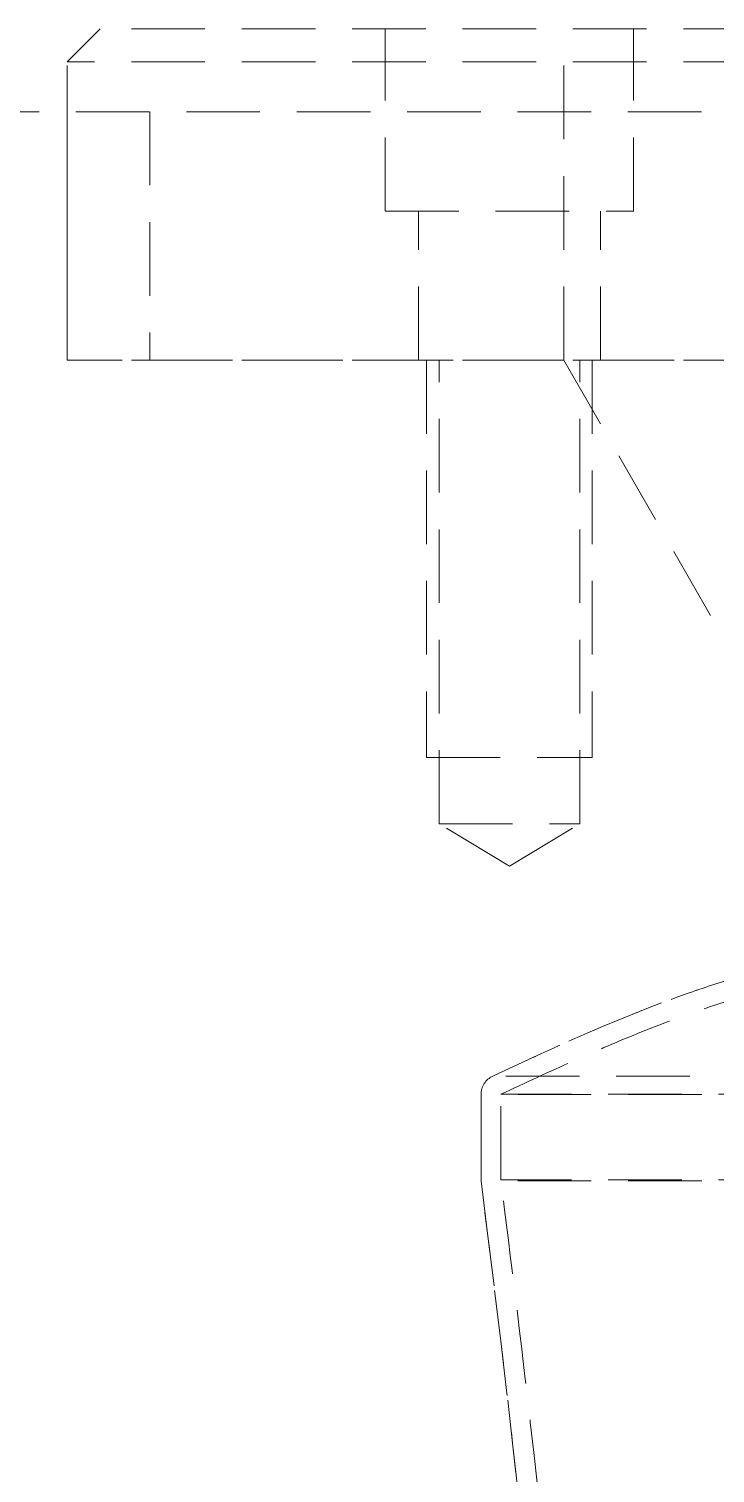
# Model space of a CAD drawing. Header units: millimetres. Extents: x -4200 to 3581, y -7493 to -4075.
# Drawn here: x -146.4 to -104.9, y -4643.5 to -4556.3 of the extents above; entities that cross this region are included whole.
import ezdxf

# ---------------------------------------------------------------- set-up
doc = ezdxf.new("R2010")
doc.units = ezdxf.units.MM
doc.header["$LTSCALE"] = 0.7
doc.linetypes.add('HIDDEN', pattern=[9.525, 6.35, -3.175])

msp = doc.modelspace()

# ---------------------------------------------------------------- linework, layer by layer
at = {"color": 3, "linetype": 'HIDDEN', "lineweight": 0}
for p, q in [((-142.068, -4556.255), (-144.068, -4558.255)), ((-89.068, -4556.255), (-142.068, -4556.255)), ((-124.852, -4567.255), (-124.852, -4556.255)), ((-114.068, -4576.255), (-114.068, -4556.255)), ((-109.852, -4567.255), (-109.852, -4556.255)), ((-89.068, -4558.255), (-144.068, -4558.255)), ((-144.068, -4576.255), (-144.068, -4558.255)), ((0.932, -4561.255), (-179.068, -4561.255)), ((-144.068, -4561.255), (-144.068, -4576.255)), ((-139.068, -4561.255), (-139.068, -4576.255)), ((-124.852, -4567.255), (-109.852, -4567.255)), ((-122.852, -4576.255), (-122.852, -4567.255)), ((-111.852, -4576.255), (-111.852, -4567.255)), ((-89.068, -4576.255), (-144.068, -4576.255)), ((-34.068, -4576.255), (-144.068, -4576.255)), ((-122.352, -4576.255), (-122.352, -4600.255)), ((-121.602, -4604.255), (-121.602, -4576.255)), ((-114.068, -4576.255), (-102.568, -4596.255)), ((-114.068, -4576.255), (-102.568, -4596.255)), ((-113.102, -4604.255), (-113.102, -4576.255)), ((-112.352, -4576.255), (-112.352, -4600.255)), ((-122.352, -4600.255), (-112.352, -4600.255)), ((-121.602, -4604.255), (-113.102, -4604.255)), ((-117.352, -4606.809), (-121.602, -4604.255)), ((-117.352, -4606.809), (-113.102, -4604.255)), ((-59.784, -4619.486), (-118.352, -4619.486)), ((-59.784, -4619.486), (-118.352, -4619.486)), ((-59.068, -4620.61), (-119.068, -4620.61)), ((-119.068, -4620.61), (-119.068, -4625.82)), ((-119.068, -4625.82), (-119.068, -4620.61)), ((-119.068, -4620.61), (-119.068, -4625.82)), ((-59.068, -4620.61), (-119.068, -4620.61)), ((-60.268, -4620.585), (-117.868, -4620.585)), ((-117.868, -4625.745), (-117.868, -4620.585)), ((-59.068, -4625.82), (-119.068, -4625.82)), ((-59.068, -4625.82), (-119.068, -4625.82)), ((-60.268, -4625.745), (-117.868, -4625.745))]:
    msp.add_line(p, q, dxfattribs=at)
msp.add_arc((-117.829, -4620.61), 1.239, 114.98421, 180, dxfattribs=at)
msp.add_arc((-117.829, -4620.61), 1.239, 114.98421, 180, dxfattribs=at)
msp.add_arc((-117.829, -4620.61), 1.239, 114.98421, 180, dxfattribs=at)
for points, knots in [([(-103.369, -4613.451), (-104.417, -4613.768), (-109.541, -4615.413), (-114.449, -4617.668), (-118.352, -4619.486)], [0, 0, 0, 0, 0.20325, 1, 1, 1, 1]), ([(-118.352, -4619.486), (-114.449, -4617.668), (-110.539, -4615.871), (-106.491, -4614.462), (-105.458, -4614.102), (-104.417, -4613.768), (-103.369, -4613.451)], [0, 0, 0, 0, 0.79675, 0.79675, 0.79675, 1, 1, 1, 1]), ([(-103.369, -4613.451), (-104.417, -4613.768), (-105.458, -4614.102), (-106.491, -4614.462), (-110.539, -4615.871), (-114.449, -4617.668), (-118.352, -4619.486)], [0, 0, 0, 0, 0.20325, 0.20325, 0.20325, 1, 1, 1, 1]), ([(-117.868, -4620.585), (-116.403, -4619.902), (-113.579, -4618.593), (-109.373, -4616.785), (-105.605, -4615.389), (-103.162, -4614.636), (-102.126, -4614.334)], [0, 0, 0, 0, 0.282458, 0.545652, 0.808846, 1, 1, 1, 1]), ([(-119.068, -4625.82), (-116.959, -4642.7), (-112.823, -4675.813), (-117.041, -4708.905), (-119.128, -4725.128)], [0, 0, 0, 0, 0.509787, 1, 1, 1, 1]), ([(-119.128, -4725.128), (-117.041, -4708.905), (-114.973, -4692.683), (-114.913, -4676.456), (-114.851, -4659.581), (-116.959, -4642.7), (-119.068, -4625.82)], [0, 0, 0, 0, 0.490213, 0.490213, 0.490213, 1, 1, 1, 1]), ([(-119.068, -4625.82), (-116.959, -4642.7), (-114.851, -4659.581), (-114.913, -4676.456), (-114.973, -4692.683), (-117.041, -4708.905), (-119.128, -4725.128)], [0, 0, 0, 0, 0.509787, 0.509787, 0.509787, 1, 1, 1, 1]), ([(-117.824, -4724.396), (-116.976, -4717.801), (-115.399, -4705.406), (-114.074, -4690.079), (-113.667, -4678.447), (-113.801, -4662.823), (-115.433, -4645.252), (-117.259, -4630.619), (-117.868, -4625.745)], [0, 0, 0, 0, 0.20122, 0.377694, 0.465931, 0.554168, 0.851389, 1, 1, 1, 1])]:
    msp.add_open_spline(points, degree=3, knots=knots, dxfattribs=at)

doc.saveas('drawing.dxf')
